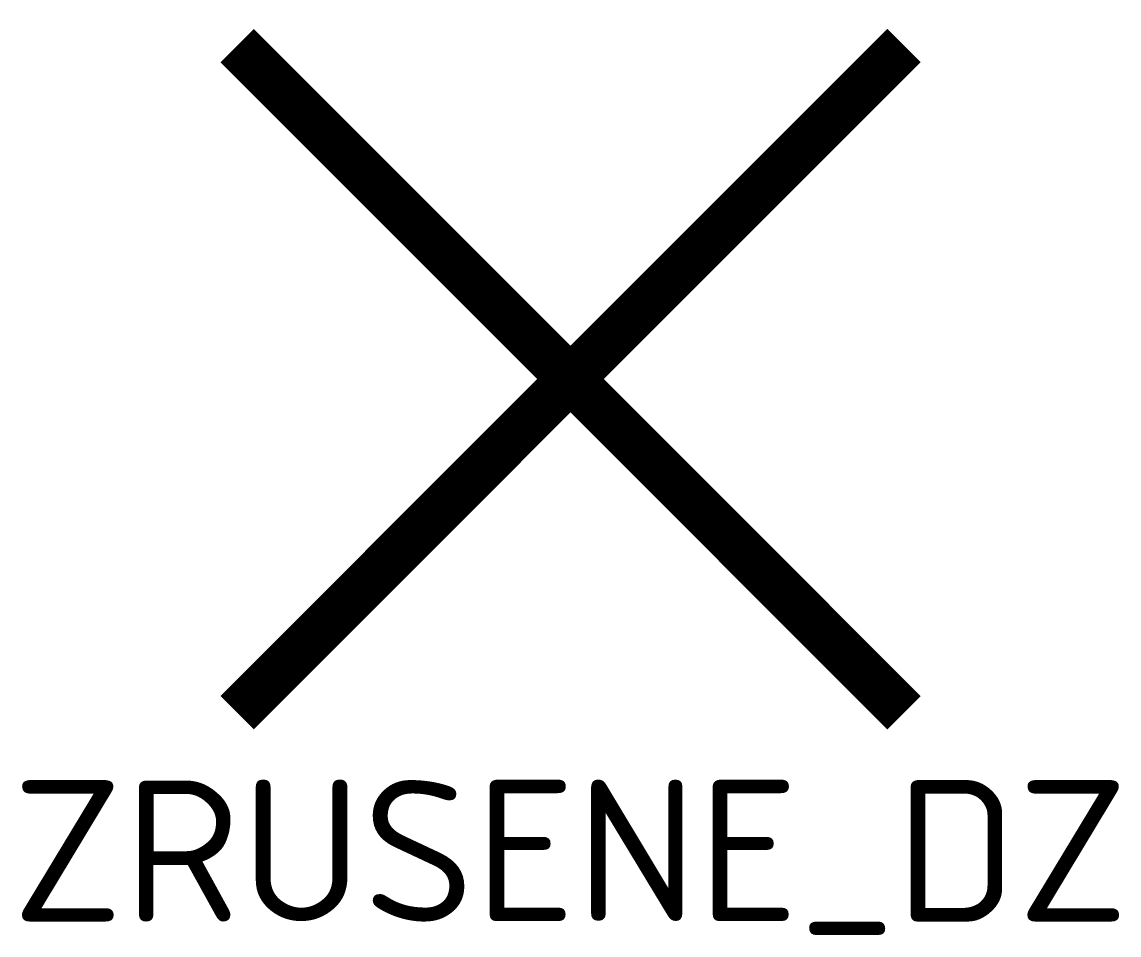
# Model space of a CAD drawing. Header units: metres. Extents: x -5.8 to 5.8, y -3.4 to 6.3.
import ezdxf
from ezdxf.enums import TextEntityAlignment as Align

# ---------------------------------------------------------------- set-up
doc = ezdxf.new("R2010")
doc.units = ezdxf.units.M
doc.layers.get('Defpoints').update_dxf_attribs({"color": 140, "lineweight": 5})
doc.styles.get("Standard").update_dxf_attribs({"font": 'isocpeur.ttf'})

msp = doc.modelspace()

# ---------------------------------------------------------------- linework, layer by layer
at = {"color": 10, "const_width": 0.5}
for points in [[(-3.535, -1.035), (3.536, 6.036)], [(3.536, -1.036), (-3.535, 6.036)]]:
    msp.add_lwpolyline(points, dxfattribs=at)

# ---------------------------------------------------------------- texts
at = {"layer": 'Defpoints'}
msp.add_attdef('ZRUSENE_DZ', text='', height=1.5, dxfattribs=at).set_placement((0, -2.5), align=Align.MIDDLE_CENTER)

doc.saveas('drawing.dxf')
